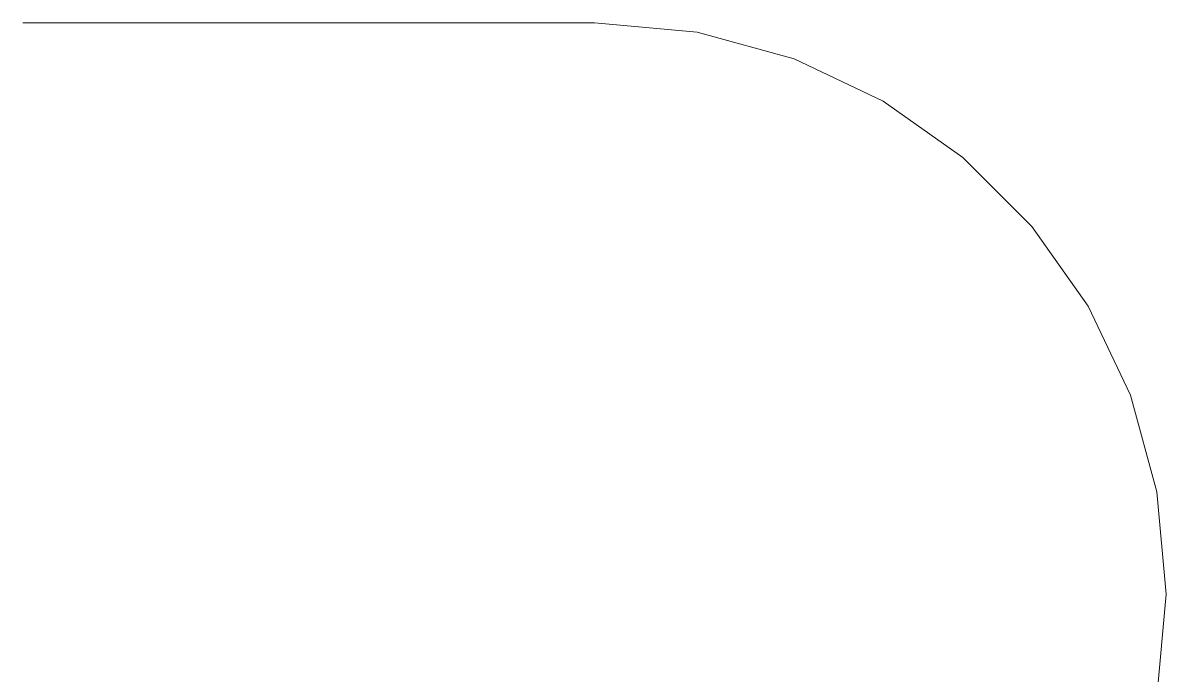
# Model space of a CAD drawing. Header units: centimetres. Extents: x -214 to 137, y -175 to 4.
# Drawn here: x -50.519 to -49.099, y -91.949 to -91.14 of the extents above; entities that cross this region are included whole.
import ezdxf

# ---------------------------------------------------------------- set-up
doc = ezdxf.new("R2010")
doc.units = ezdxf.units.CM
doc.header["$MEASUREMENT"] = 0
doc.layers.add('layer 1', color=7, linetype='Continuous')

msp = doc.modelspace()

# ---------------------------------------------------------------- linework, layer by layer
at = {"layer": 'layer 1', "color": 1, "lineweight": 9}
for points in [[(-49.80896, -91.13996), (-49.80896, -91.13996), (-50.5185, -91.13996), (-50.5185, -91.13996)], [(-49.80896, -91.13996), (-49.80896, -91.13996), (-50.5185, -91.13996), (-50.5185, -91.13996)], [(-49.80896, -91.13996), (-49.80896, -91.13996), (-50.5185, -91.13996), (-50.5185, -91.13996)], [(-49.80896, -91.13996), (-49.80896, -91.13996), (-50.5185, -91.13996), (-50.5185, -91.13996)], [(-49.80896, -91.13996), (-49.80896, -91.13996), (-50.5185, -91.13996), (-50.5185, -91.13996)], [(-49.80896, -91.13996), (-49.80896, -91.13996), (-50.5185, -91.13996), (-50.5185, -91.13996)], [(-49.80896, -91.13996), (-49.80896, -91.13996), (-50.5185, -91.13996), (-50.5185, -91.13996)], [(-49.80896, -91.13996), (-49.80896, -91.13996), (-50.5185, -91.13996), (-50.5185, -91.13996)], [(-49.80896, -91.13996), (-49.80896, -91.13996), (-50.5185, -91.13996), (-50.5185, -91.13996)], [(-49.80896, -91.13996), (-49.80896, -91.13996), (-50.5185, -91.13996), (-50.5185, -91.13996)], [(-49.80896, -91.13996), (-49.80896, -91.13996), (-50.5185, -91.13996), (-50.5185, -91.13996)], [(-49.80896, -91.13996), (-49.80896, -91.13996), (-50.5185, -91.13996), (-50.5185, -91.13996)], [(-49.80896, -91.13996), (-49.80896, -91.13996), (-50.5185, -91.13996), (-50.5185, -91.13996)], [(-49.80896, -91.13996), (-49.80896, -91.13996), (-50.5185, -91.13996), (-50.5185, -91.13996)], [(-49.80896, -91.13996), (-49.80896, -91.13996), (-50.5185, -91.13996), (-50.5185, -91.13996)], [(-49.80896, -91.13996), (-49.80896, -91.13996), (-50.5185, -91.13996), (-50.5185, -91.13996)], [(-49.80896, -91.13996), (-49.80896, -91.13996), (-50.5185, -91.13996), (-50.5185, -91.13996)], [(-49.80896, -91.13996), (-49.80896, -91.13996), (-50.5185, -91.13996), (-50.5185, -91.13996)], [(-49.80896, -91.13996), (-49.80896, -91.13996), (-50.5185, -91.13996), (-50.5185, -91.13996)], [(-49.80896, -91.13996), (-49.80896, -91.13996), (-50.5185, -91.13996), (-50.5185, -91.13996)], [(-49.80896, -91.13996), (-49.80896, -91.13996), (-50.5185, -91.13996), (-50.5185, -91.13996)], [(-49.80896, -91.13996), (-49.80896, -91.13996), (-50.5185, -91.13996), (-50.5185, -91.13996)], [(-49.80896, -91.13996), (-49.80896, -91.13996), (-50.5185, -91.13996), (-50.5185, -91.13996)], [(-49.80896, -91.13996), (-49.80896, -91.13996), (-50.5185, -91.13996), (-50.5185, -91.13996)], [(-49.80896, -91.13996), (-49.80896, -91.13996), (-50.5185, -91.13996), (-50.5185, -91.13996)], [(-49.68135, -91.15141), (-49.68135, -91.15141), (-49.80896, -91.13996), (-49.80896, -91.13996)], [(-49.68135, -91.15141), (-49.68135, -91.15141), (-49.80896, -91.13996), (-49.80896, -91.13996)], [(-49.68135, -91.15141), (-49.68135, -91.15141), (-49.80896, -91.13996), (-49.80896, -91.13996)], [(-49.68135, -91.15141), (-49.68135, -91.15141), (-49.80896, -91.13996), (-49.80896, -91.13996)], [(-49.68135, -91.15141), (-49.68135, -91.15141), (-49.80896, -91.13996), (-49.80896, -91.13996)], [(-49.68135, -91.15141), (-49.68135, -91.15141), (-49.80896, -91.13996), (-49.80896, -91.13996)], [(-49.68135, -91.15141), (-49.68135, -91.15141), (-49.80896, -91.13996), (-49.80896, -91.13996)], [(-49.68135, -91.15141), (-49.68135, -91.15141), (-49.80896, -91.13996), (-49.80896, -91.13996)], [(-49.68135, -91.15141), (-49.68135, -91.15141), (-49.80896, -91.13996), (-49.80896, -91.13996)], [(-49.68135, -91.15141), (-49.68135, -91.15141), (-49.80896, -91.13996), (-49.80896, -91.13996)], [(-49.68135, -91.15141), (-49.68135, -91.15141), (-49.80896, -91.13996), (-49.80896, -91.13996)], [(-49.68135, -91.15141), (-49.68135, -91.15141), (-49.80896, -91.13996), (-49.80896, -91.13996)], [(-49.68135, -91.15141), (-49.68135, -91.15141), (-49.80896, -91.13996), (-49.80896, -91.13996)], [(-49.68135, -91.15141), (-49.68135, -91.15141), (-49.80896, -91.13996), (-49.80896, -91.13996)], [(-49.68135, -91.15141), (-49.68135, -91.15141), (-49.80896, -91.13996), (-49.80896, -91.13996)], [(-49.68135, -91.15141), (-49.68135, -91.15141), (-49.80896, -91.13996), (-49.80896, -91.13996)], [(-49.68135, -91.15141), (-49.68135, -91.15141), (-49.80896, -91.13996), (-49.80896, -91.13996)], [(-49.68135, -91.15141), (-49.68135, -91.15141), (-49.80896, -91.13996), (-49.80896, -91.13996)], [(-49.68135, -91.15141), (-49.68135, -91.15141), (-49.80896, -91.13996), (-49.80896, -91.13996)], [(-49.68135, -91.15141), (-49.68135, -91.15141), (-49.80896, -91.13996), (-49.80896, -91.13996)], [(-49.68135, -91.15141), (-49.68135, -91.15141), (-49.80896, -91.13996), (-49.80896, -91.13996)], [(-49.68135, -91.15141), (-49.68135, -91.15141), (-49.80896, -91.13996), (-49.80896, -91.13996)], [(-49.68135, -91.15141), (-49.68135, -91.15141), (-49.80896, -91.13996), (-49.80896, -91.13996)], [(-49.68135, -91.15141), (-49.68135, -91.15141), (-49.80896, -91.13996), (-49.80896, -91.13996)], [(-49.68135, -91.15141), (-49.68135, -91.15141), (-49.80896, -91.13996), (-49.80896, -91.13996)], [(-49.56127, -91.18442), (-49.56127, -91.18442), (-49.68135, -91.15141), (-49.68135, -91.15141)], [(-49.56127, -91.18442), (-49.56127, -91.18442), (-49.68135, -91.15141), (-49.68135, -91.15141)], [(-49.56127, -91.18442), (-49.56127, -91.18442), (-49.68135, -91.15141), (-49.68135, -91.15141)], [(-49.56127, -91.18442), (-49.56127, -91.18442), (-49.68135, -91.15141), (-49.68135, -91.15141)], [(-49.56127, -91.18442), (-49.56127, -91.18442), (-49.68135, -91.15141), (-49.68135, -91.15141)], [(-49.56127, -91.18442), (-49.56127, -91.18442), (-49.68135, -91.15141), (-49.68135, -91.15141)], [(-49.56127, -91.18442), (-49.56127, -91.18442), (-49.68135, -91.15141), (-49.68135, -91.15141)], [(-49.56127, -91.18442), (-49.56127, -91.18442), (-49.68135, -91.15141), (-49.68135, -91.15141)], [(-49.56127, -91.18442), (-49.56127, -91.18442), (-49.68135, -91.15141), (-49.68135, -91.15141)], [(-49.56127, -91.18442), (-49.56127, -91.18442), (-49.68135, -91.15141), (-49.68135, -91.15141)], [(-49.56127, -91.18442), (-49.56127, -91.18442), (-49.68135, -91.15141), (-49.68135, -91.15141)], [(-49.56127, -91.18442), (-49.56127, -91.18442), (-49.68135, -91.15141), (-49.68135, -91.15141)], [(-49.56127, -91.18442), (-49.56127, -91.18442), (-49.68135, -91.15141), (-49.68135, -91.15141)], [(-49.56127, -91.18442), (-49.56127, -91.18442), (-49.68135, -91.15141), (-49.68135, -91.15141)], [(-49.56127, -91.18442), (-49.56127, -91.18442), (-49.68135, -91.15141), (-49.68135, -91.15141)], [(-49.56127, -91.18442), (-49.56127, -91.18442), (-49.68135, -91.15141), (-49.68135, -91.15141)], [(-49.56127, -91.18442), (-49.56127, -91.18442), (-49.68135, -91.15141), (-49.68135, -91.15141)], [(-49.56127, -91.18442), (-49.56127, -91.18442), (-49.68135, -91.15141), (-49.68135, -91.15141)], [(-49.56127, -91.18442), (-49.56127, -91.18442), (-49.68135, -91.15141), (-49.68135, -91.15141)], [(-49.56127, -91.18442), (-49.56127, -91.18442), (-49.68135, -91.15141), (-49.68135, -91.15141)], [(-49.56127, -91.18442), (-49.56127, -91.18442), (-49.68135, -91.15141), (-49.68135, -91.15141)], [(-49.56127, -91.18442), (-49.56127, -91.18442), (-49.68135, -91.15141), (-49.68135, -91.15141)], [(-49.56127, -91.18442), (-49.56127, -91.18442), (-49.68135, -91.15141), (-49.68135, -91.15141)], [(-49.56127, -91.18442), (-49.56127, -91.18442), (-49.68135, -91.15141), (-49.68135, -91.15141)], [(-49.56127, -91.18442), (-49.56127, -91.18442), (-49.68135, -91.15141), (-49.68135, -91.15141)], [(-49.45073, -91.23696), (-49.45073, -91.23696), (-49.56127, -91.18442), (-49.56127, -91.18442)], [(-49.45073, -91.23696), (-49.45073, -91.23696), (-49.56127, -91.18442), (-49.56127, -91.18442)], [(-49.45073, -91.23696), (-49.45073, -91.23696), (-49.56127, -91.18442), (-49.56127, -91.18442)], [(-49.45073, -91.23696), (-49.45073, -91.23696), (-49.56127, -91.18442), (-49.56127, -91.18442)], [(-49.45073, -91.23696), (-49.45073, -91.23696), (-49.56127, -91.18442), (-49.56127, -91.18442)], [(-49.45073, -91.23696), (-49.45073, -91.23696), (-49.56127, -91.18442), (-49.56127, -91.18442)], [(-49.45073, -91.23696), (-49.45073, -91.23696), (-49.56127, -91.18442), (-49.56127, -91.18442)], [(-49.45073, -91.23696), (-49.45073, -91.23696), (-49.56127, -91.18442), (-49.56127, -91.18442)], [(-49.45073, -91.23696), (-49.45073, -91.23696), (-49.56127, -91.18442), (-49.56127, -91.18442)], [(-49.45073, -91.23696), (-49.45073, -91.23696), (-49.56127, -91.18442), (-49.56127, -91.18442)], [(-49.45073, -91.23696), (-49.45073, -91.23696), (-49.56127, -91.18442), (-49.56127, -91.18442)], [(-49.45073, -91.23696), (-49.45073, -91.23696), (-49.56127, -91.18442), (-49.56127, -91.18442)], [(-49.45073, -91.23696), (-49.45073, -91.23696), (-49.56127, -91.18442), (-49.56127, -91.18442)], [(-49.45073, -91.23696), (-49.45073, -91.23696), (-49.56127, -91.18442), (-49.56127, -91.18442)], [(-49.45073, -91.23696), (-49.45073, -91.23696), (-49.56127, -91.18442), (-49.56127, -91.18442)], [(-49.45073, -91.23696), (-49.45073, -91.23696), (-49.56127, -91.18442), (-49.56127, -91.18442)], [(-49.45073, -91.23696), (-49.45073, -91.23696), (-49.56127, -91.18442), (-49.56127, -91.18442)], [(-49.45073, -91.23696), (-49.45073, -91.23696), (-49.56127, -91.18442), (-49.56127, -91.18442)], [(-49.45073, -91.23696), (-49.45073, -91.23696), (-49.56127, -91.18442), (-49.56127, -91.18442)], [(-49.45073, -91.23696), (-49.45073, -91.23696), (-49.56127, -91.18442), (-49.56127, -91.18442)], [(-49.45073, -91.23696), (-49.45073, -91.23696), (-49.56127, -91.18442), (-49.56127, -91.18442)], [(-49.45073, -91.23696), (-49.45073, -91.23696), (-49.56127, -91.18442), (-49.56127, -91.18442)], [(-49.45073, -91.23696), (-49.45073, -91.23696), (-49.56127, -91.18442), (-49.56127, -91.18442)], [(-49.45073, -91.23696), (-49.45073, -91.23696), (-49.56127, -91.18442), (-49.56127, -91.18442)], [(-49.45073, -91.23696), (-49.45073, -91.23696), (-49.56127, -91.18442), (-49.56127, -91.18442)], [(-49.35171, -91.30698), (-49.35171, -91.30698), (-49.45073, -91.23696), (-49.45073, -91.23696)], [(-49.35171, -91.30698), (-49.35171, -91.30698), (-49.45073, -91.23696), (-49.45073, -91.23696)], [(-49.35171, -91.30698), (-49.35171, -91.30698), (-49.45073, -91.23696), (-49.45073, -91.23696)], [(-49.35171, -91.30698), (-49.35171, -91.30698), (-49.45073, -91.23696), (-49.45073, -91.23696)], [(-49.35171, -91.30698), (-49.35171, -91.30698), (-49.45073, -91.23696), (-49.45073, -91.23696)], [(-49.35171, -91.30698), (-49.35171, -91.30698), (-49.45073, -91.23696), (-49.45073, -91.23696)], [(-49.35171, -91.30698), (-49.35171, -91.30698), (-49.45073, -91.23696), (-49.45073, -91.23696)], [(-49.35171, -91.30698), (-49.35171, -91.30698), (-49.45073, -91.23696), (-49.45073, -91.23696)], [(-49.35171, -91.30698), (-49.35171, -91.30698), (-49.45073, -91.23696), (-49.45073, -91.23696)], [(-49.35171, -91.30698), (-49.35171, -91.30698), (-49.45073, -91.23696), (-49.45073, -91.23696)], [(-49.35171, -91.30698), (-49.35171, -91.30698), (-49.45073, -91.23696), (-49.45073, -91.23696)], [(-49.35171, -91.30698), (-49.35171, -91.30698), (-49.45073, -91.23696), (-49.45073, -91.23696)], [(-49.35171, -91.30698), (-49.35171, -91.30698), (-49.45073, -91.23696), (-49.45073, -91.23696)], [(-49.35171, -91.30698), (-49.35171, -91.30698), (-49.45073, -91.23696), (-49.45073, -91.23696)], [(-49.35171, -91.30698), (-49.35171, -91.30698), (-49.45073, -91.23696), (-49.45073, -91.23696)], [(-49.35171, -91.30698), (-49.35171, -91.30698), (-49.45073, -91.23696), (-49.45073, -91.23696)], [(-49.35171, -91.30698), (-49.35171, -91.30698), (-49.45073, -91.23696), (-49.45073, -91.23696)], [(-49.35171, -91.30698), (-49.35171, -91.30698), (-49.45073, -91.23696), (-49.45073, -91.23696)], [(-49.35171, -91.30698), (-49.35171, -91.30698), (-49.45073, -91.23696), (-49.45073, -91.23696)], [(-49.35171, -91.30698), (-49.35171, -91.30698), (-49.45073, -91.23696), (-49.45073, -91.23696)], [(-49.35171, -91.30698), (-49.35171, -91.30698), (-49.45073, -91.23696), (-49.45073, -91.23696)], [(-49.35171, -91.30698), (-49.35171, -91.30698), (-49.45073, -91.23696), (-49.45073, -91.23696)], [(-49.35171, -91.30698), (-49.35171, -91.30698), (-49.45073, -91.23696), (-49.45073, -91.23696)], [(-49.35171, -91.30698), (-49.35171, -91.30698), (-49.45073, -91.23696), (-49.45073, -91.23696)], [(-49.35171, -91.30698), (-49.35171, -91.30698), (-49.45073, -91.23696), (-49.45073, -91.23696)], [(-49.26621, -91.39248), (-49.26621, -91.39248), (-49.35171, -91.30698), (-49.35171, -91.30698)], [(-49.26621, -91.39248), (-49.26621, -91.39248), (-49.35171, -91.30698), (-49.35171, -91.30698)], [(-49.26621, -91.39248), (-49.26621, -91.39248), (-49.35171, -91.30698), (-49.35171, -91.30698)], [(-49.26621, -91.39248), (-49.26621, -91.39248), (-49.35171, -91.30698), (-49.35171, -91.30698)], [(-49.26621, -91.39248), (-49.26621, -91.39248), (-49.35171, -91.30698), (-49.35171, -91.30698)], [(-49.26621, -91.39248), (-49.26621, -91.39248), (-49.35171, -91.30698), (-49.35171, -91.30698)], [(-49.26621, -91.39248), (-49.26621, -91.39248), (-49.35171, -91.30698), (-49.35171, -91.30698)], [(-49.26621, -91.39248), (-49.26621, -91.39248), (-49.35171, -91.30698), (-49.35171, -91.30698)], [(-49.26621, -91.39248), (-49.26621, -91.39248), (-49.35171, -91.30698), (-49.35171, -91.30698)], [(-49.26621, -91.39248), (-49.26621, -91.39248), (-49.35171, -91.30698), (-49.35171, -91.30698)], [(-49.26621, -91.39248), (-49.26621, -91.39248), (-49.35171, -91.30698), (-49.35171, -91.30698)], [(-49.26621, -91.39248), (-49.26621, -91.39248), (-49.35171, -91.30698), (-49.35171, -91.30698)], [(-49.26621, -91.39248), (-49.26621, -91.39248), (-49.35171, -91.30698), (-49.35171, -91.30698)], [(-49.26621, -91.39248), (-49.26621, -91.39248), (-49.35171, -91.30698), (-49.35171, -91.30698)], [(-49.26621, -91.39248), (-49.26621, -91.39248), (-49.35171, -91.30698), (-49.35171, -91.30698)], [(-49.26621, -91.39248), (-49.26621, -91.39248), (-49.35171, -91.30698), (-49.35171, -91.30698)], [(-49.26621, -91.39248), (-49.26621, -91.39248), (-49.35171, -91.30698), (-49.35171, -91.30698)], [(-49.26621, -91.39248), (-49.26621, -91.39248), (-49.35171, -91.30698), (-49.35171, -91.30698)], [(-49.26621, -91.39248), (-49.26621, -91.39248), (-49.35171, -91.30698), (-49.35171, -91.30698)], [(-49.26621, -91.39248), (-49.26621, -91.39248), (-49.35171, -91.30698), (-49.35171, -91.30698)], [(-49.26621, -91.39248), (-49.26621, -91.39248), (-49.35171, -91.30698), (-49.35171, -91.30698)], [(-49.26621, -91.39248), (-49.26621, -91.39248), (-49.35171, -91.30698), (-49.35171, -91.30698)], [(-49.26621, -91.39248), (-49.26621, -91.39248), (-49.35171, -91.30698), (-49.35171, -91.30698)], [(-49.26621, -91.39248), (-49.26621, -91.39248), (-49.35171, -91.30698), (-49.35171, -91.30698)], [(-49.26621, -91.39248), (-49.26621, -91.39248), (-49.35171, -91.30698), (-49.35171, -91.30698)], [(-49.19624, -91.4914), (-49.19624, -91.4914), (-49.26621, -91.39248), (-49.26621, -91.39248)], [(-49.19624, -91.4914), (-49.19624, -91.4914), (-49.26621, -91.39248), (-49.26621, -91.39248)], [(-49.19624, -91.4914), (-49.19624, -91.4914), (-49.26621, -91.39248), (-49.26621, -91.39248)], [(-49.19624, -91.4914), (-49.19624, -91.4914), (-49.26621, -91.39248), (-49.26621, -91.39248)], [(-49.19624, -91.4914), (-49.19624, -91.4914), (-49.26621, -91.39248), (-49.26621, -91.39248)], [(-49.19624, -91.4914), (-49.19624, -91.4914), (-49.26621, -91.39248), (-49.26621, -91.39248)], [(-49.19624, -91.4914), (-49.19624, -91.4914), (-49.26621, -91.39248), (-49.26621, -91.39248)], [(-49.19624, -91.4914), (-49.19624, -91.4914), (-49.26621, -91.39248), (-49.26621, -91.39248)], [(-49.19624, -91.4914), (-49.19624, -91.4914), (-49.26621, -91.39248), (-49.26621, -91.39248)], [(-49.19624, -91.4914), (-49.19624, -91.4914), (-49.26621, -91.39248), (-49.26621, -91.39248)], [(-49.19624, -91.4914), (-49.19624, -91.4914), (-49.26621, -91.39248), (-49.26621, -91.39248)], [(-49.19624, -91.4914), (-49.19624, -91.4914), (-49.26621, -91.39248), (-49.26621, -91.39248)], [(-49.19624, -91.4914), (-49.19624, -91.4914), (-49.26621, -91.39248), (-49.26621, -91.39248)], [(-49.19624, -91.4914), (-49.19624, -91.4914), (-49.26621, -91.39248), (-49.26621, -91.39248)], [(-49.19624, -91.4914), (-49.19624, -91.4914), (-49.26621, -91.39248), (-49.26621, -91.39248)], [(-49.19624, -91.4914), (-49.19624, -91.4914), (-49.26621, -91.39248), (-49.26621, -91.39248)], [(-49.19624, -91.4914), (-49.19624, -91.4914), (-49.26621, -91.39248), (-49.26621, -91.39248)], [(-49.19624, -91.4914), (-49.19624, -91.4914), (-49.26621, -91.39248), (-49.26621, -91.39248)], [(-49.19624, -91.4914), (-49.19624, -91.4914), (-49.26621, -91.39248), (-49.26621, -91.39248)], [(-49.19624, -91.4914), (-49.19624, -91.4914), (-49.26621, -91.39248), (-49.26621, -91.39248)], [(-49.19624, -91.4914), (-49.19624, -91.4914), (-49.26621, -91.39248), (-49.26621, -91.39248)], [(-49.19624, -91.4914), (-49.19624, -91.4914), (-49.26621, -91.39248), (-49.26621, -91.39248)], [(-49.19624, -91.4914), (-49.19624, -91.4914), (-49.26621, -91.39248), (-49.26621, -91.39248)], [(-49.19624, -91.4914), (-49.19624, -91.4914), (-49.26621, -91.39248), (-49.26621, -91.39248)], [(-49.19624, -91.4914), (-49.19624, -91.4914), (-49.26621, -91.39248), (-49.26621, -91.39248)], [(-49.14379, -91.60174), (-49.14379, -91.60174), (-49.19624, -91.4914), (-49.19624, -91.4914)], [(-49.14379, -91.60174), (-49.14379, -91.60174), (-49.19624, -91.4914), (-49.19624, -91.4914)], [(-49.14379, -91.60174), (-49.14379, -91.60174), (-49.19624, -91.4914), (-49.19624, -91.4914)], [(-49.14379, -91.60174), (-49.14379, -91.60174), (-49.19624, -91.4914), (-49.19624, -91.4914)], [(-49.14379, -91.60174), (-49.14379, -91.60174), (-49.19624, -91.4914), (-49.19624, -91.4914)], [(-49.14379, -91.60174), (-49.14379, -91.60174), (-49.19624, -91.4914), (-49.19624, -91.4914)], [(-49.14379, -91.60174), (-49.14379, -91.60174), (-49.19624, -91.4914), (-49.19624, -91.4914)], [(-49.14379, -91.60174), (-49.14379, -91.60174), (-49.19624, -91.4914), (-49.19624, -91.4914)], [(-49.14379, -91.60174), (-49.14379, -91.60174), (-49.19624, -91.4914), (-49.19624, -91.4914)], [(-49.14379, -91.60174), (-49.14379, -91.60174), (-49.19624, -91.4914), (-49.19624, -91.4914)], [(-49.14379, -91.60174), (-49.14379, -91.60174), (-49.19624, -91.4914), (-49.19624, -91.4914)], [(-49.14379, -91.60174), (-49.14379, -91.60174), (-49.19624, -91.4914), (-49.19624, -91.4914)], [(-49.14379, -91.60174), (-49.14379, -91.60174), (-49.19624, -91.4914), (-49.19624, -91.4914)], [(-49.14379, -91.60174), (-49.14379, -91.60174), (-49.19624, -91.4914), (-49.19624, -91.4914)], [(-49.14379, -91.60174), (-49.14379, -91.60174), (-49.19624, -91.4914), (-49.19624, -91.4914)], [(-49.14379, -91.60174), (-49.14379, -91.60174), (-49.19624, -91.4914), (-49.19624, -91.4914)], [(-49.14379, -91.60174), (-49.14379, -91.60174), (-49.19624, -91.4914), (-49.19624, -91.4914)], [(-49.14379, -91.60174), (-49.14379, -91.60174), (-49.19624, -91.4914), (-49.19624, -91.4914)], [(-49.14379, -91.60174), (-49.14379, -91.60174), (-49.19624, -91.4914), (-49.19624, -91.4914)], [(-49.14379, -91.60174), (-49.14379, -91.60174), (-49.19624, -91.4914), (-49.19624, -91.4914)], [(-49.14379, -91.60174), (-49.14379, -91.60174), (-49.19624, -91.4914), (-49.19624, -91.4914)], [(-49.14379, -91.60174), (-49.14379, -91.60174), (-49.19624, -91.4914), (-49.19624, -91.4914)], [(-49.14379, -91.60174), (-49.14379, -91.60174), (-49.19624, -91.4914), (-49.19624, -91.4914)], [(-49.14379, -91.60174), (-49.14379, -91.60174), (-49.19624, -91.4914), (-49.19624, -91.4914)], [(-49.14379, -91.60174), (-49.14379, -91.60174), (-49.19624, -91.4914), (-49.19624, -91.4914)], [(-49.11085, -91.72144), (-49.11085, -91.72144), (-49.14379, -91.60174), (-49.14379, -91.60174)], [(-49.11085, -91.72144), (-49.11085, -91.72144), (-49.14379, -91.60174), (-49.14379, -91.60174)], [(-49.11085, -91.72144), (-49.11085, -91.72144), (-49.14379, -91.60174), (-49.14379, -91.60174)], [(-49.11085, -91.72144), (-49.11085, -91.72144), (-49.14379, -91.60174), (-49.14379, -91.60174)], [(-49.11085, -91.72144), (-49.11085, -91.72144), (-49.14379, -91.60174), (-49.14379, -91.60174)], [(-49.11085, -91.72144), (-49.11085, -91.72144), (-49.14379, -91.60174), (-49.14379, -91.60174)], [(-49.11085, -91.72144), (-49.11085, -91.72144), (-49.14379, -91.60174), (-49.14379, -91.60174)], [(-49.11085, -91.72144), (-49.11085, -91.72144), (-49.14379, -91.60174), (-49.14379, -91.60174)], [(-49.11085, -91.72144), (-49.11085, -91.72144), (-49.14379, -91.60174), (-49.14379, -91.60174)], [(-49.11085, -91.72144), (-49.11085, -91.72144), (-49.14379, -91.60174), (-49.14379, -91.60174)], [(-49.11085, -91.72144), (-49.11085, -91.72144), (-49.14379, -91.60174), (-49.14379, -91.60174)], [(-49.11085, -91.72144), (-49.11085, -91.72144), (-49.14379, -91.60174), (-49.14379, -91.60174)], [(-49.11085, -91.72144), (-49.11085, -91.72144), (-49.14379, -91.60174), (-49.14379, -91.60174)], [(-49.11085, -91.72144), (-49.11085, -91.72144), (-49.14379, -91.60174), (-49.14379, -91.60174)], [(-49.11085, -91.72144), (-49.11085, -91.72144), (-49.14379, -91.60174), (-49.14379, -91.60174)], [(-49.11085, -91.72144), (-49.11085, -91.72144), (-49.14379, -91.60174), (-49.14379, -91.60174)], [(-49.11085, -91.72144), (-49.11085, -91.72144), (-49.14379, -91.60174), (-49.14379, -91.60174)], [(-49.11085, -91.72144), (-49.11085, -91.72144), (-49.14379, -91.60174), (-49.14379, -91.60174)], [(-49.11085, -91.72144), (-49.11085, -91.72144), (-49.14379, -91.60174), (-49.14379, -91.60174)], [(-49.11085, -91.72144), (-49.11085, -91.72144), (-49.14379, -91.60174), (-49.14379, -91.60174)], [(-49.11085, -91.72144), (-49.11085, -91.72144), (-49.14379, -91.60174), (-49.14379, -91.60174)], [(-49.11085, -91.72144), (-49.11085, -91.72144), (-49.14379, -91.60174), (-49.14379, -91.60174)], [(-49.11085, -91.72144), (-49.11085, -91.72144), (-49.14379, -91.60174), (-49.14379, -91.60174)], [(-49.11085, -91.72144), (-49.11085, -91.72144), (-49.14379, -91.60174), (-49.14379, -91.60174)], [(-49.11085, -91.72144), (-49.11085, -91.72144), (-49.14379, -91.60174), (-49.14379, -91.60174)], [(-49.09943, -91.84849), (-49.09943, -91.84849), (-49.11085, -91.72144), (-49.11085, -91.72144)], [(-49.09943, -91.84849), (-49.09943, -91.84849), (-49.11085, -91.72144), (-49.11085, -91.72144)], [(-49.09943, -91.84849), (-49.09943, -91.84849), (-49.11085, -91.72144), (-49.11085, -91.72144)], [(-49.09943, -91.84849), (-49.09943, -91.84849), (-49.11085, -91.72144), (-49.11085, -91.72144)], [(-49.09943, -91.84849), (-49.09943, -91.84849), (-49.11085, -91.72144), (-49.11085, -91.72144)], [(-49.09943, -91.84849), (-49.09943, -91.84849), (-49.11085, -91.72144), (-49.11085, -91.72144)], [(-49.09943, -91.84849), (-49.09943, -91.84849), (-49.11085, -91.72144), (-49.11085, -91.72144)], [(-49.09943, -91.84849), (-49.09943, -91.84849), (-49.11085, -91.72144), (-49.11085, -91.72144)], [(-49.09943, -91.84849), (-49.09943, -91.84849), (-49.11085, -91.72144), (-49.11085, -91.72144)], [(-49.09943, -91.84849), (-49.09943, -91.84849), (-49.11085, -91.72144), (-49.11085, -91.72144)], [(-49.09943, -91.84849), (-49.09943, -91.84849), (-49.11085, -91.72144), (-49.11085, -91.72144)], [(-49.09943, -91.84849), (-49.09943, -91.84849), (-49.11085, -91.72144), (-49.11085, -91.72144)], [(-49.09943, -91.84849), (-49.09943, -91.84849), (-49.11085, -91.72144), (-49.11085, -91.72144)], [(-49.09943, -91.84849), (-49.09943, -91.84849), (-49.11085, -91.72144), (-49.11085, -91.72144)], [(-49.09943, -91.84849), (-49.09943, -91.84849), (-49.11085, -91.72144), (-49.11085, -91.72144)], [(-49.09943, -91.84849), (-49.09943, -91.84849), (-49.11085, -91.72144), (-49.11085, -91.72144)], [(-49.09943, -91.84849), (-49.09943, -91.84849), (-49.11085, -91.72144), (-49.11085, -91.72144)], [(-49.09943, -91.84849), (-49.09943, -91.84849), (-49.11085, -91.72144), (-49.11085, -91.72144)], [(-49.09943, -91.84849), (-49.09943, -91.84849), (-49.11085, -91.72144), (-49.11085, -91.72144)], [(-49.09943, -91.84849), (-49.09943, -91.84849), (-49.11085, -91.72144), (-49.11085, -91.72144)], [(-49.09943, -91.84849), (-49.09943, -91.84849), (-49.11085, -91.72144), (-49.11085, -91.72144)], [(-49.09943, -91.84849), (-49.09943, -91.84849), (-49.11085, -91.72144), (-49.11085, -91.72144)], [(-49.09943, -91.84849), (-49.09943, -91.84849), (-49.11085, -91.72144), (-49.11085, -91.72144)], [(-49.09943, -91.84849), (-49.09943, -91.84849), (-49.11085, -91.72144), (-49.11085, -91.72144)], [(-49.09943, -91.84849), (-49.09943, -91.84849), (-49.11085, -91.72144), (-49.11085, -91.72144)], [(-49.11085, -91.97614), (-49.11085, -91.97614), (-49.09943, -91.84849), (-49.09943, -91.84849)], [(-49.11085, -91.97614), (-49.11085, -91.97614), (-49.09943, -91.84849), (-49.09943, -91.84849)], [(-49.11085, -91.97614), (-49.11085, -91.97614), (-49.09943, -91.84849), (-49.09943, -91.84849)], [(-49.11085, -91.97614), (-49.11085, -91.97614), (-49.09943, -91.84849), (-49.09943, -91.84849)], [(-49.11085, -91.97614), (-49.11085, -91.97614), (-49.09943, -91.84849), (-49.09943, -91.84849)], [(-49.11085, -91.97614), (-49.11085, -91.97614), (-49.09943, -91.84849), (-49.09943, -91.84849)], [(-49.11085, -91.97614), (-49.11085, -91.97614), (-49.09943, -91.84849), (-49.09943, -91.84849)], [(-49.11085, -91.97614), (-49.11085, -91.97614), (-49.09943, -91.84849), (-49.09943, -91.84849)], [(-49.11085, -91.97614), (-49.11085, -91.97614), (-49.09943, -91.84849), (-49.09943, -91.84849)], [(-49.11085, -91.97614), (-49.11085, -91.97614), (-49.09943, -91.84849), (-49.09943, -91.84849)], [(-49.11085, -91.97614), (-49.11085, -91.97614), (-49.09943, -91.84849), (-49.09943, -91.84849)], [(-49.11085, -91.97614), (-49.11085, -91.97614), (-49.09943, -91.84849), (-49.09943, -91.84849)], [(-49.11085, -91.97614), (-49.11085, -91.97614), (-49.09943, -91.84849), (-49.09943, -91.84849)], [(-49.11085, -91.97614), (-49.11085, -91.97614), (-49.09943, -91.84849), (-49.09943, -91.84849)], [(-49.11085, -91.97614), (-49.11085, -91.97614), (-49.09943, -91.84849), (-49.09943, -91.84849)], [(-49.11085, -91.97614), (-49.11085, -91.97614), (-49.09943, -91.84849), (-49.09943, -91.84849)], [(-49.11085, -91.97614), (-49.11085, -91.97614), (-49.09943, -91.84849), (-49.09943, -91.84849)], [(-49.11085, -91.97614), (-49.11085, -91.97614), (-49.09943, -91.84849), (-49.09943, -91.84849)], [(-49.11085, -91.97614), (-49.11085, -91.97614), (-49.09943, -91.84849), (-49.09943, -91.84849)], [(-49.11085, -91.97614), (-49.11085, -91.97614), (-49.09943, -91.84849), (-49.09943, -91.84849)], [(-49.11085, -91.97614), (-49.11085, -91.97614), (-49.09943, -91.84849), (-49.09943, -91.84849)], [(-49.11085, -91.97614), (-49.11085, -91.97614), (-49.09943, -91.84849), (-49.09943, -91.84849)], [(-49.11085, -91.97614), (-49.11085, -91.97614), (-49.09943, -91.84849), (-49.09943, -91.84849)], [(-49.11085, -91.97614), (-49.11085, -91.97614), (-49.09943, -91.84849), (-49.09943, -91.84849)], [(-49.11085, -91.97614), (-49.11085, -91.97614), (-49.09943, -91.84849), (-49.09943, -91.84849)]]:
    msp.add_open_spline(points, degree=3, dxfattribs=at)

doc.saveas('drawing.dxf')
